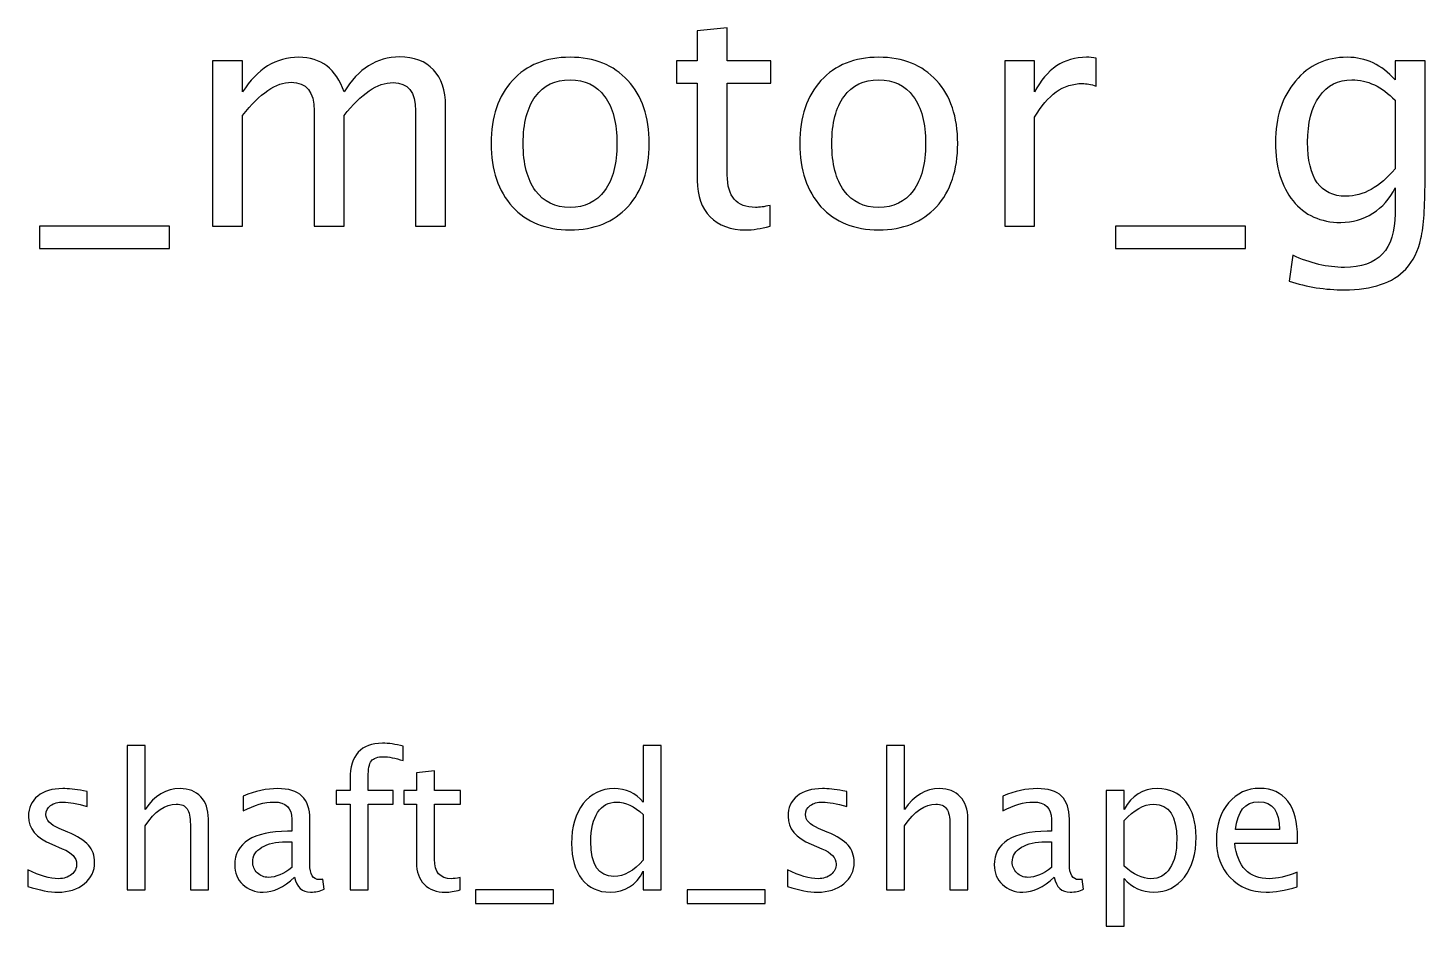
# Model space of a CAD drawing. Header units: centimetres. Extents: x -27.7 to 27.6, y -20.2 to 43.3.
# Drawn here: x 7.35 to 16.81, y 36.93 to 43.01 of the extents above; entities that cross this region are included whole.
import ezdxf

# ---------------------------------------------------------------- set-up
doc = ezdxf.new("R2010")
doc.units = ezdxf.units.CM
doc.header["$MEASUREMENT"] = 0
doc.layers.add('Layer 1', color=7, linetype='Continuous')

msp = doc.modelspace()

# ---------------------------------------------------------------- linework, layer by layer
at = {"layer": 'Layer 1'}
for points, knots in [([(12.37515, 41.67079), (12.31236, 41.65351), (12.25768, 41.64504), (12.21146, 41.64504), (12.21146, 41.64504), (12.10775, 41.64504), (12.02696, 41.67467), (11.9691, 41.73394), (11.9691, 41.73394), (11.91089, 41.79321), (11.88197, 41.8754), (11.88197, 41.98088), (11.88197, 41.98088), (11.88197, 41.98088), (11.88197, 42.63987), (11.88197, 42.63987), (11.88197, 42.63987), (11.88197, 42.63987), (11.74156, 42.63987), (11.74156, 42.63987), (11.74156, 42.63987), (11.74156, 42.63987), (11.74156, 42.79228), (11.74156, 42.79228), (11.74156, 42.79228), (11.74156, 42.79228), (11.88197, 42.79228), (11.88197, 42.79228), (11.88197, 42.79228), (11.88197, 42.79228), (11.88197, 42.99512), (11.88197, 42.99512), (11.88197, 42.99512), (11.88197, 42.99512), (12.08517, 43.01453), (12.08517, 43.01453), (12.08517, 43.01453), (12.08517, 43.01453), (12.08517, 42.79228), (12.08517, 42.79228), (12.08517, 42.79228), (12.08517, 42.79228), (12.37938, 42.79228), (12.37938, 42.79228), (12.37938, 42.79228), (12.37938, 42.79228), (12.37938, 42.63987), (12.37938, 42.63987), (12.37938, 42.63987), (12.37938, 42.63987), (12.08517, 42.63987), (12.08517, 42.63987), (12.08517, 42.63987), (12.08517, 42.63987), (12.08517, 42.01757), (12.08517, 42.01757), (12.08517, 42.01757), (12.08517, 41.87082), (12.14902, 41.79744), (12.27637, 41.79744), (12.27637, 41.79744), (12.30354, 41.79744), (12.33635, 41.80203), (12.37515, 41.81085), (12.37515, 41.81085), (12.37515, 41.81085), (12.37515, 41.67079), (12.37515, 41.67079)], [0, 0, 0, 0, 0.0555556, 0.0555556, 0.0555556, 0.0555556, 0.1111111, 0.1111111, 0.1111111, 0.1111111, 0.1666667, 0.1666667, 0.1666667, 0.1666667, 0.2222222, 0.2222222, 0.2222222, 0.2222222, 0.2777778, 0.2777778, 0.2777778, 0.2777778, 0.3333333, 0.3333333, 0.3333333, 0.3333333, 0.3888889, 0.3888889, 0.3888889, 0.3888889, 0.4444444, 0.4444444, 0.4444444, 0.4444444, 0.5, 0.5, 0.5, 0.5, 0.5555556, 0.5555556, 0.5555556, 0.5555556, 0.6111111, 0.6111111, 0.6111111, 0.6111111, 0.6666667, 0.6666667, 0.6666667, 0.6666667, 0.7222222, 0.7222222, 0.7222222, 0.7222222, 0.7777778, 0.7777778, 0.7777778, 0.7777778, 0.8333333, 0.8333333, 0.8333333, 0.8333333, 0.8888889, 0.8888889, 0.8888889, 0.8888889, 1, 1, 1, 1]), ([(8.5969, 41.67044), (8.5969, 41.67044), (8.5969, 42.79228), (8.5969, 42.79228), (8.5969, 42.79228), (8.5969, 42.79228), (8.8001, 42.79228), (8.8001, 42.79228), (8.8001, 42.79228), (8.8001, 42.79228), (8.8001, 42.58026), (8.8001, 42.58026), (8.8001, 42.58026), (8.89923, 42.73724), (9.02623, 42.81556), (9.18181, 42.81556), (9.18181, 42.81556), (9.33174, 42.81556), (9.43369, 42.73724), (9.48802, 42.58026), (9.48802, 42.58026), (9.58433, 42.73865), (9.70992, 42.81768), (9.86408, 42.81768), (9.86408, 42.81768), (9.96251, 42.81768), (10.03906, 42.78875), (10.09374, 42.73054), (10.09374, 42.73054), (10.14842, 42.67233), (10.17594, 42.59084), (10.17594, 42.48606), (10.17594, 42.48606), (10.17594, 42.48606), (10.17594, 41.67044), (10.17594, 41.67044), (10.17594, 41.67044), (10.17594, 41.67044), (9.97274, 41.67044), (9.97274, 41.67044), (9.97274, 41.67044), (9.97274, 41.67044), (9.97274, 42.45255), (9.97274, 42.45255), (9.97274, 42.45255), (9.97274, 42.58026), (9.92194, 42.64411), (9.82034, 42.64411), (9.82034, 42.64411), (9.71485, 42.64411), (9.60408, 42.56967), (9.48802, 42.42045), (9.48802, 42.42045), (9.48802, 42.42045), (9.48802, 41.67044), (9.48802, 41.67044), (9.48802, 41.67044), (9.48802, 41.67044), (9.28482, 41.67044), (9.28482, 41.67044), (9.28482, 41.67044), (9.28482, 41.67044), (9.28482, 42.45326), (9.28482, 42.45326), (9.28482, 42.45326), (9.28482, 42.58202), (9.23331, 42.64622), (9.12995, 42.64622), (9.12995, 42.64622), (9.02729, 42.64622), (8.91722, 42.57144), (8.8001, 42.42151), (8.8001, 42.42151), (8.8001, 42.42151), (8.8001, 41.67044), (8.8001, 41.67044), (8.8001, 41.67044), (8.8001, 41.67044), (8.5969, 41.67044), (8.5969, 41.67044)], [0, 0, 0, 0, 0.047619, 0.047619, 0.047619, 0.047619, 0.0952381, 0.0952381, 0.0952381, 0.0952381, 0.1428571, 0.1428571, 0.1428571, 0.1428571, 0.1904762, 0.1904762, 0.1904762, 0.1904762, 0.2380952, 0.2380952, 0.2380952, 0.2380952, 0.2857143, 0.2857143, 0.2857143, 0.2857143, 0.3333333, 0.3333333, 0.3333333, 0.3333333, 0.3809524, 0.3809524, 0.3809524, 0.3809524, 0.4285714, 0.4285714, 0.4285714, 0.4285714, 0.4761905, 0.4761905, 0.4761905, 0.4761905, 0.5238095, 0.5238095, 0.5238095, 0.5238095, 0.5714286, 0.5714286, 0.5714286, 0.5714286, 0.6190476, 0.6190476, 0.6190476, 0.6190476, 0.6666667, 0.6666667, 0.6666667, 0.6666667, 0.7142857, 0.7142857, 0.7142857, 0.7142857, 0.7619048, 0.7619048, 0.7619048, 0.7619048, 0.8095238, 0.8095238, 0.8095238, 0.8095238, 0.8571429, 0.8571429, 0.8571429, 0.8571429, 0.9047619, 0.9047619, 0.9047619, 0.9047619, 1, 1, 1, 1]), ([(11.01978, 41.64504), (10.85503, 41.64504), (10.7245, 41.6976), (10.62855, 41.80273), (10.62855, 41.80273), (10.53224, 41.90786), (10.48426, 42.05074), (10.48426, 42.231), (10.48426, 42.231), (10.48426, 42.41092), (10.53224, 42.55344), (10.62855, 42.65822), (10.62855, 42.65822), (10.7245, 42.76299), (10.85503, 42.81556), (11.01978, 42.81556), (11.01978, 42.81556), (11.18453, 42.81556), (11.31505, 42.76299), (11.41101, 42.65822), (11.41101, 42.65822), (11.50732, 42.55344), (11.5553, 42.41092), (11.5553, 42.231), (11.5553, 42.231), (11.5553, 42.05074), (11.50732, 41.90786), (11.41101, 41.80273), (11.41101, 41.80273), (11.31505, 41.6976), (11.18453, 41.64504), (11.01978, 41.64504)], [0, 0, 0, 0, 0.1111111, 0.1111111, 0.1111111, 0.1111111, 0.2222222, 0.2222222, 0.2222222, 0.2222222, 0.3333333, 0.3333333, 0.3333333, 0.3333333, 0.4444444, 0.4444444, 0.4444444, 0.4444444, 0.5555556, 0.5555556, 0.5555556, 0.5555556, 0.6666667, 0.6666667, 0.6666667, 0.6666667, 0.7777778, 0.7777778, 0.7777778, 0.7777778, 1, 1, 1, 1]), ([(13.11175, 41.64504), (12.947, 41.64504), (12.81647, 41.6976), (12.72052, 41.80273), (12.72052, 41.80273), (12.62421, 41.90786), (12.57623, 42.05074), (12.57623, 42.231), (12.57623, 42.231), (12.57623, 42.41092), (12.62421, 42.55344), (12.72052, 42.65822), (12.72052, 42.65822), (12.81647, 42.76299), (12.947, 42.81556), (13.11175, 42.81556), (13.11175, 42.81556), (13.2765, 42.81556), (13.40702, 42.76299), (13.50298, 42.65822), (13.50298, 42.65822), (13.59929, 42.55344), (13.64727, 42.41092), (13.64727, 42.231), (13.64727, 42.231), (13.64727, 42.05074), (13.59929, 41.90786), (13.50298, 41.80273), (13.50298, 41.80273), (13.40702, 41.6976), (13.2765, 41.64504), (13.11175, 41.64504)], [0, 0, 0, 0, 0.1111111, 0.1111111, 0.1111111, 0.1111111, 0.2222222, 0.2222222, 0.2222222, 0.2222222, 0.3333333, 0.3333333, 0.3333333, 0.3333333, 0.4444444, 0.4444444, 0.4444444, 0.4444444, 0.5555556, 0.5555556, 0.5555556, 0.5555556, 0.6666667, 0.6666667, 0.6666667, 0.6666667, 0.7777778, 0.7777778, 0.7777778, 0.7777778, 1, 1, 1, 1]), ([(13.96547, 41.67044), (13.96547, 41.67044), (13.96547, 42.79228), (13.96547, 42.79228), (13.96547, 42.79228), (13.96547, 42.79228), (14.16867, 42.79228), (14.16867, 42.79228), (14.16867, 42.79228), (14.16867, 42.79228), (14.16867, 42.58026), (14.16867, 42.58026), (14.16867, 42.58026), (14.24946, 42.73724), (14.36658, 42.81556), (14.52039, 42.81556), (14.52039, 42.81556), (14.5412, 42.81556), (14.56308, 42.81379), (14.58565, 42.81027), (14.58565, 42.81027), (14.58565, 42.81027), (14.58565, 42.62012), (14.58565, 42.62012), (14.58565, 42.62012), (14.55038, 42.63176), (14.51933, 42.63776), (14.49252, 42.63776), (14.49252, 42.63776), (14.3634, 42.63776), (14.25545, 42.56156), (14.16867, 42.40881), (14.16867, 42.40881), (14.16867, 42.40881), (14.16867, 41.67044), (14.16867, 41.67044), (14.16867, 41.67044), (14.16867, 41.67044), (13.96547, 41.67044), (13.96547, 41.67044)], [0, 0, 0, 0, 0.0909091, 0.0909091, 0.0909091, 0.0909091, 0.1818182, 0.1818182, 0.1818182, 0.1818182, 0.2727273, 0.2727273, 0.2727273, 0.2727273, 0.3636364, 0.3636364, 0.3636364, 0.3636364, 0.4545455, 0.4545455, 0.4545455, 0.4545455, 0.5454545, 0.5454545, 0.5454545, 0.5454545, 0.6363636, 0.6363636, 0.6363636, 0.6363636, 0.7272727, 0.7272727, 0.7272727, 0.7272727, 0.8181818, 0.8181818, 0.8181818, 0.8181818, 1, 1, 1, 1]), ([(15.89411, 41.29791), (15.89411, 41.29791), (15.9181, 41.47359), (15.9181, 41.47359), (15.9181, 41.47359), (16.03593, 41.41856), (16.1527, 41.39104), (16.26806, 41.39104), (16.26806, 41.39104), (16.49701, 41.39104), (16.61166, 41.5124), (16.61166, 41.75475), (16.61166, 41.75475), (16.61166, 41.75475), (16.61166, 41.93114), (16.61166, 41.93114), (16.61166, 41.93114), (16.57639, 41.85671), (16.52629, 41.7992), (16.46103, 41.75793), (16.46103, 41.75793), (16.39576, 41.71665), (16.32309, 41.69584), (16.24301, 41.69584), (16.24301, 41.69584), (16.10719, 41.69584), (15.99959, 41.74452), (15.92022, 41.84189), (15.92022, 41.84189), (15.84084, 41.93926), (15.80098, 42.0712), (15.80098, 42.23771), (15.80098, 42.23771), (15.80098, 42.4081), (15.84614, 42.54709), (15.93645, 42.65469), (15.93645, 42.65469), (16.02711, 42.76194), (16.14388, 42.81556), (16.28746, 42.81556), (16.28746, 42.81556), (16.41305, 42.81556), (16.52135, 42.76476), (16.61166, 42.66281), (16.61166, 42.66281), (16.61166, 42.66281), (16.61166, 42.79228), (16.61166, 42.79228), (16.61166, 42.79228), (16.61166, 42.79228), (16.81487, 42.79228), (16.81487, 42.79228), (16.81487, 42.79228), (16.81487, 42.79228), (16.81487, 41.97665), (16.81487, 41.97665), (16.81487, 41.97665), (16.81487, 41.80132), (16.80569, 41.6715), (16.78735, 41.58718), (16.78735, 41.58718), (16.76936, 41.50287), (16.73478, 41.43373), (16.68469, 41.3801), (16.68469, 41.3801), (16.59579, 41.28591), (16.4568, 41.23864), (16.26806, 41.23864), (16.26806, 41.23864), (16.13859, 41.23864), (16.01406, 41.25839), (15.89411, 41.29791)], [0, 0, 0, 0, 0.0526316, 0.0526316, 0.0526316, 0.0526316, 0.1052632, 0.1052632, 0.1052632, 0.1052632, 0.1578947, 0.1578947, 0.1578947, 0.1578947, 0.2105263, 0.2105263, 0.2105263, 0.2105263, 0.2631579, 0.2631579, 0.2631579, 0.2631579, 0.3157895, 0.3157895, 0.3157895, 0.3157895, 0.3684211, 0.3684211, 0.3684211, 0.3684211, 0.4210526, 0.4210526, 0.4210526, 0.4210526, 0.4736842, 0.4736842, 0.4736842, 0.4736842, 0.5263158, 0.5263158, 0.5263158, 0.5263158, 0.5789474, 0.5789474, 0.5789474, 0.5789474, 0.6315789, 0.6315789, 0.6315789, 0.6315789, 0.6842105, 0.6842105, 0.6842105, 0.6842105, 0.7368421, 0.7368421, 0.7368421, 0.7368421, 0.7894737, 0.7894737, 0.7894737, 0.7894737, 0.8421053, 0.8421053, 0.8421053, 0.8421053, 0.8947368, 0.8947368, 0.8947368, 0.8947368, 1, 1, 1, 1]), ([(11.01942, 41.79744), (11.11997, 41.79744), (11.19828, 41.83519), (11.25402, 41.91103), (11.25402, 41.91103), (11.30941, 41.98653), (11.33728, 42.09342), (11.33728, 42.231), (11.33728, 42.231), (11.33728, 42.36824), (11.30941, 42.47477), (11.25402, 42.55027), (11.25402, 42.55027), (11.19828, 42.62541), (11.11997, 42.66316), (11.01942, 42.66316), (11.01942, 42.66316), (10.91853, 42.66316), (10.84021, 42.62541), (10.78518, 42.55027), (10.78518, 42.55027), (10.72979, 42.47477), (10.70228, 42.36824), (10.70228, 42.231), (10.70228, 42.231), (10.70228, 42.09342), (10.72979, 41.98653), (10.78518, 41.91103), (10.78518, 41.91103), (10.84021, 41.83519), (10.91853, 41.79744), (11.01942, 41.79744)], [0, 0, 0, 0, 0.1111111, 0.1111111, 0.1111111, 0.1111111, 0.2222222, 0.2222222, 0.2222222, 0.2222222, 0.3333333, 0.3333333, 0.3333333, 0.3333333, 0.4444444, 0.4444444, 0.4444444, 0.4444444, 0.5555556, 0.5555556, 0.5555556, 0.5555556, 0.6666667, 0.6666667, 0.6666667, 0.6666667, 0.7777778, 0.7777778, 0.7777778, 0.7777778, 1, 1, 1, 1]), ([(13.11139, 41.79744), (13.21194, 41.79744), (13.29025, 41.83519), (13.34599, 41.91103), (13.34599, 41.91103), (13.40138, 41.98653), (13.42925, 42.09342), (13.42925, 42.231), (13.42925, 42.231), (13.42925, 42.36824), (13.40138, 42.47477), (13.34599, 42.55027), (13.34599, 42.55027), (13.29025, 42.62541), (13.21194, 42.66316), (13.11139, 42.66316), (13.11139, 42.66316), (13.0105, 42.66316), (12.93218, 42.62541), (12.87715, 42.55027), (12.87715, 42.55027), (12.82176, 42.47477), (12.79425, 42.36824), (12.79425, 42.231), (12.79425, 42.231), (12.79425, 42.09342), (12.82176, 41.98653), (12.87715, 41.91103), (12.87715, 41.91103), (12.93218, 41.83519), (13.0105, 41.79744), (13.11139, 41.79744)], [0, 0, 0, 0, 0.1111111, 0.1111111, 0.1111111, 0.1111111, 0.2222222, 0.2222222, 0.2222222, 0.2222222, 0.3333333, 0.3333333, 0.3333333, 0.3333333, 0.4444444, 0.4444444, 0.4444444, 0.4444444, 0.5555556, 0.5555556, 0.5555556, 0.5555556, 0.6666667, 0.6666667, 0.6666667, 0.6666667, 0.7777778, 0.7777778, 0.7777778, 0.7777778, 1, 1, 1, 1]), ([(16.61166, 42.0585), (16.61166, 42.0585), (16.61166, 42.52381), (16.61166, 42.52381), (16.61166, 42.52381), (16.52206, 42.61659), (16.42434, 42.66316), (16.31886, 42.66316), (16.31886, 42.66316), (16.22502, 42.66316), (16.15164, 42.62576), (16.09873, 42.55062), (16.09873, 42.55062), (16.04546, 42.47583), (16.019, 42.37176), (16.019, 42.23912), (16.019, 42.23912), (16.019, 41.99535), (16.10543, 41.87364), (16.27864, 41.87364), (16.27864, 41.87364), (16.39647, 41.87364), (16.5076, 41.93538), (16.61166, 42.0585)], [0, 0, 0, 0, 0.1428571, 0.1428571, 0.1428571, 0.1428571, 0.2857143, 0.2857143, 0.2857143, 0.2857143, 0.4285714, 0.4285714, 0.4285714, 0.4285714, 0.5714286, 0.5714286, 0.5714286, 0.5714286, 0.7142857, 0.7142857, 0.7142857, 0.7142857, 1, 1, 1, 1]), ([(7.42426, 41.51804), (7.42426, 41.51804), (7.42426, 41.67044), (7.42426, 41.67044), (7.42426, 41.67044), (7.42426, 41.67044), (8.30479, 41.67044), (8.30479, 41.67044), (8.30479, 41.67044), (8.30479, 41.67044), (8.30479, 41.51804), (8.30479, 41.51804), (8.30479, 41.51804), (8.30479, 41.51804), (7.42426, 41.51804), (7.42426, 41.51804)], [0, 0, 0, 0, 0.2, 0.2, 0.2, 0.2, 0.4, 0.4, 0.4, 0.4, 0.6, 0.6, 0.6, 0.6, 1, 1, 1, 1]), ([(14.71724, 41.51804), (14.71724, 41.51804), (14.71724, 41.67044), (14.71724, 41.67044), (14.71724, 41.67044), (14.71724, 41.67044), (15.59777, 41.67044), (15.59777, 41.67044), (15.59777, 41.67044), (15.59777, 41.67044), (15.59777, 41.51804), (15.59777, 41.51804), (15.59777, 41.51804), (15.59777, 41.51804), (14.71724, 41.51804), (14.71724, 41.51804)], [0, 0, 0, 0, 0.2, 0.2, 0.2, 0.2, 0.4, 0.4, 0.4, 0.4, 0.6, 0.6, 0.6, 0.6, 1, 1, 1, 1]), ([(9.52912, 37.17044), (9.52912, 37.17044), (9.52912, 37.7521), (9.52912, 37.7521), (9.52912, 37.7521), (9.52912, 37.7521), (9.43366, 37.7521), (9.43366, 37.7521), (9.43366, 37.7521), (9.43366, 37.7521), (9.43366, 37.84354), (9.43366, 37.84354), (9.43366, 37.84354), (9.43366, 37.84354), (9.52912, 37.84354), (9.52912, 37.84354), (9.52912, 37.84354), (9.52912, 37.84354), (9.52912, 37.92419), (9.52912, 37.92419), (9.52912, 37.92419), (9.52912, 38.08463), (9.60236, 38.16485), (9.74883, 38.16485), (9.74883, 38.16485), (9.78989, 38.16485), (9.83646, 38.15808), (9.88853, 38.14453), (9.88853, 38.14453), (9.88853, 38.14453), (9.88853, 38.04674), (9.88853, 38.04674), (9.88853, 38.04674), (9.83329, 38.06452), (9.78905, 38.07341), (9.75582, 38.07341), (9.75582, 38.07341), (9.71539, 38.07341), (9.68787, 38.06389), (9.67327, 38.04462), (9.67327, 38.04462), (9.65845, 38.02536), (9.65104, 37.98959), (9.65104, 37.93731), (9.65104, 37.93731), (9.65104, 37.93731), (9.65104, 37.84354), (9.65104, 37.84354), (9.65104, 37.84354), (9.65104, 37.84354), (9.82016, 37.84354), (9.82016, 37.84354), (9.82016, 37.84354), (9.82016, 37.84354), (9.82016, 37.7521), (9.82016, 37.7521), (9.82016, 37.7521), (9.82016, 37.7521), (9.65104, 37.7521), (9.65104, 37.7521), (9.65104, 37.7521), (9.65104, 37.7521), (9.65104, 37.17044), (9.65104, 37.17044), (9.65104, 37.17044), (9.65104, 37.17044), (9.52912, 37.17044), (9.52912, 37.17044)], [0, 0, 0, 0, 0.0555556, 0.0555556, 0.0555556, 0.0555556, 0.1111111, 0.1111111, 0.1111111, 0.1111111, 0.1666667, 0.1666667, 0.1666667, 0.1666667, 0.2222222, 0.2222222, 0.2222222, 0.2222222, 0.2777778, 0.2777778, 0.2777778, 0.2777778, 0.3333333, 0.3333333, 0.3333333, 0.3333333, 0.3888889, 0.3888889, 0.3888889, 0.3888889, 0.4444444, 0.4444444, 0.4444444, 0.4444444, 0.5, 0.5, 0.5, 0.5, 0.5555556, 0.5555556, 0.5555556, 0.5555556, 0.6111111, 0.6111111, 0.6111111, 0.6111111, 0.6666667, 0.6666667, 0.6666667, 0.6666667, 0.7222222, 0.7222222, 0.7222222, 0.7222222, 0.7777778, 0.7777778, 0.7777778, 0.7777778, 0.8333333, 0.8333333, 0.8333333, 0.8333333, 0.8888889, 0.8888889, 0.8888889, 0.8888889, 1, 1, 1, 1]), ([(8.01676, 37.17044), (8.01676, 37.17044), (8.01676, 38.14961), (8.01676, 38.14961), (8.01676, 38.14961), (8.01676, 38.14961), (8.13868, 38.14961), (8.13868, 38.14961), (8.13868, 38.14961), (8.13868, 38.14961), (8.13868, 37.71633), (8.13868, 37.71633), (8.13868, 37.71633), (8.20324, 37.81052), (8.2824, 37.85751), (8.37596, 37.85751), (8.37596, 37.85751), (8.4348, 37.85751), (8.48158, 37.8391), (8.51608, 37.80205), (8.51608, 37.80205), (8.55058, 37.76522), (8.56794, 37.71548), (8.56794, 37.65325), (8.56794, 37.65325), (8.56794, 37.65325), (8.56794, 37.17044), (8.56794, 37.17044), (8.56794, 37.17044), (8.56794, 37.17044), (8.44602, 37.17044), (8.44602, 37.17044), (8.44602, 37.17044), (8.44602, 37.17044), (8.44602, 37.61346), (8.44602, 37.61346), (8.44602, 37.61346), (8.44602, 37.66341), (8.43861, 37.69897), (8.42401, 37.72014), (8.42401, 37.72014), (8.40919, 37.74152), (8.38485, 37.7521), (8.35077, 37.7521), (8.35077, 37.7521), (8.27584, 37.7521), (8.20514, 37.70321), (8.13868, 37.60542), (8.13868, 37.60542), (8.13868, 37.60542), (8.13868, 37.17044), (8.13868, 37.17044), (8.13868, 37.17044), (8.13868, 37.17044), (8.01676, 37.17044), (8.01676, 37.17044)], [0, 0, 0, 0, 0.0666667, 0.0666667, 0.0666667, 0.0666667, 0.1333333, 0.1333333, 0.1333333, 0.1333333, 0.2, 0.2, 0.2, 0.2, 0.2666667, 0.2666667, 0.2666667, 0.2666667, 0.3333333, 0.3333333, 0.3333333, 0.3333333, 0.4, 0.4, 0.4, 0.4, 0.4666667, 0.4666667, 0.4666667, 0.4666667, 0.5333333, 0.5333333, 0.5333333, 0.5333333, 0.6, 0.6, 0.6, 0.6, 0.6666667, 0.6666667, 0.6666667, 0.6666667, 0.7333333, 0.7333333, 0.7333333, 0.7333333, 0.8, 0.8, 0.8, 0.8, 0.8666667, 0.8666667, 0.8666667, 0.8666667, 1, 1, 1, 1]), ([(11.51625, 37.17044), (11.51625, 37.17044), (11.51625, 37.29681), (11.51625, 37.29681), (11.51625, 37.29681), (11.46651, 37.2024), (11.39158, 37.1552), (11.29146, 37.1552), (11.29146, 37.1552), (11.21018, 37.1552), (11.14626, 37.18462), (11.09969, 37.24368), (11.09969, 37.24368), (11.05312, 37.30273), (11.02984, 37.38338), (11.02984, 37.48561), (11.02984, 37.48561), (11.02984, 37.59737), (11.0563, 37.68733), (11.109, 37.75549), (11.109, 37.75549), (11.16192, 37.82343), (11.23135, 37.85751), (11.3175, 37.85751), (11.3175, 37.85751), (11.39729, 37.85751), (11.46376, 37.82703), (11.51625, 37.76586), (11.51625, 37.76586), (11.51625, 37.76586), (11.51625, 38.14961), (11.51625, 38.14961), (11.51625, 38.14961), (11.51625, 38.14961), (11.63817, 38.14961), (11.63817, 38.14961), (11.63817, 38.14961), (11.63817, 38.14961), (11.63817, 37.17044), (11.63817, 37.17044), (11.63817, 37.17044), (11.63817, 37.17044), (11.51625, 37.17044), (11.51625, 37.17044)], [0, 0, 0, 0, 0.0833333, 0.0833333, 0.0833333, 0.0833333, 0.1666667, 0.1666667, 0.1666667, 0.1666667, 0.25, 0.25, 0.25, 0.25, 0.3333333, 0.3333333, 0.3333333, 0.3333333, 0.4166667, 0.4166667, 0.4166667, 0.4166667, 0.5, 0.5, 0.5, 0.5, 0.5833333, 0.5833333, 0.5833333, 0.5833333, 0.6666667, 0.6666667, 0.6666667, 0.6666667, 0.75, 0.75, 0.75, 0.75, 0.8333333, 0.8333333, 0.8333333, 0.8333333, 1, 1, 1, 1]), ([(13.16492, 37.17044), (13.16492, 37.17044), (13.16492, 38.14961), (13.16492, 38.14961), (13.16492, 38.14961), (13.16492, 38.14961), (13.28684, 38.14961), (13.28684, 38.14961), (13.28684, 38.14961), (13.28684, 38.14961), (13.28684, 37.71633), (13.28684, 37.71633), (13.28684, 37.71633), (13.3514, 37.81052), (13.43056, 37.85751), (13.52412, 37.85751), (13.52412, 37.85751), (13.58296, 37.85751), (13.62974, 37.8391), (13.66424, 37.80205), (13.66424, 37.80205), (13.69874, 37.76522), (13.7161, 37.71548), (13.7161, 37.65325), (13.7161, 37.65325), (13.7161, 37.65325), (13.7161, 37.17044), (13.7161, 37.17044), (13.7161, 37.17044), (13.7161, 37.17044), (13.59418, 37.17044), (13.59418, 37.17044), (13.59418, 37.17044), (13.59418, 37.17044), (13.59418, 37.61346), (13.59418, 37.61346), (13.59418, 37.61346), (13.59418, 37.66341), (13.58677, 37.69897), (13.57217, 37.72014), (13.57217, 37.72014), (13.55735, 37.74152), (13.53301, 37.7521), (13.49893, 37.7521), (13.49893, 37.7521), (13.424, 37.7521), (13.3533, 37.70321), (13.28684, 37.60542), (13.28684, 37.60542), (13.28684, 37.60542), (13.28684, 37.17044), (13.28684, 37.17044), (13.28684, 37.17044), (13.28684, 37.17044), (13.16492, 37.17044), (13.16492, 37.17044)], [0, 0, 0, 0, 0.0666667, 0.0666667, 0.0666667, 0.0666667, 0.1333333, 0.1333333, 0.1333333, 0.1333333, 0.2, 0.2, 0.2, 0.2, 0.2666667, 0.2666667, 0.2666667, 0.2666667, 0.3333333, 0.3333333, 0.3333333, 0.3333333, 0.4, 0.4, 0.4, 0.4, 0.4666667, 0.4666667, 0.4666667, 0.4666667, 0.5333333, 0.5333333, 0.5333333, 0.5333333, 0.6, 0.6, 0.6, 0.6, 0.6666667, 0.6666667, 0.6666667, 0.6666667, 0.7333333, 0.7333333, 0.7333333, 0.7333333, 0.8, 0.8, 0.8, 0.8, 0.8666667, 0.8666667, 0.8666667, 0.8666667, 1, 1, 1, 1]), ([(10.27419, 37.17065), (10.23651, 37.16028), (10.20371, 37.1552), (10.17598, 37.1552), (10.17598, 37.1552), (10.11375, 37.1552), (10.06528, 37.17298), (10.03056, 37.20854), (10.03056, 37.20854), (9.99564, 37.2441), (9.97828, 37.29342), (9.97828, 37.35671), (9.97828, 37.35671), (9.97828, 37.35671), (9.97828, 37.7521), (9.97828, 37.7521), (9.97828, 37.7521), (9.97828, 37.7521), (9.89404, 37.7521), (9.89404, 37.7521), (9.89404, 37.7521), (9.89404, 37.7521), (9.89404, 37.84354), (9.89404, 37.84354), (9.89404, 37.84354), (9.89404, 37.84354), (9.97828, 37.84354), (9.97828, 37.84354), (9.97828, 37.84354), (9.97828, 37.84354), (9.97828, 37.96525), (9.97828, 37.96525), (9.97828, 37.96525), (9.97828, 37.96525), (10.1002, 37.97689), (10.1002, 37.97689), (10.1002, 37.97689), (10.1002, 37.97689), (10.1002, 37.84354), (10.1002, 37.84354), (10.1002, 37.84354), (10.1002, 37.84354), (10.27673, 37.84354), (10.27673, 37.84354), (10.27673, 37.84354), (10.27673, 37.84354), (10.27673, 37.7521), (10.27673, 37.7521), (10.27673, 37.7521), (10.27673, 37.7521), (10.1002, 37.7521), (10.1002, 37.7521), (10.1002, 37.7521), (10.1002, 37.7521), (10.1002, 37.37872), (10.1002, 37.37872), (10.1002, 37.37872), (10.1002, 37.29067), (10.13851, 37.24664), (10.21492, 37.24664), (10.21492, 37.24664), (10.23122, 37.24664), (10.25091, 37.24939), (10.27419, 37.25468), (10.27419, 37.25468), (10.27419, 37.25468), (10.27419, 37.17065), (10.27419, 37.17065)], [0, 0, 0, 0, 0.0555556, 0.0555556, 0.0555556, 0.0555556, 0.1111111, 0.1111111, 0.1111111, 0.1111111, 0.1666667, 0.1666667, 0.1666667, 0.1666667, 0.2222222, 0.2222222, 0.2222222, 0.2222222, 0.2777778, 0.2777778, 0.2777778, 0.2777778, 0.3333333, 0.3333333, 0.3333333, 0.3333333, 0.3888889, 0.3888889, 0.3888889, 0.3888889, 0.4444444, 0.4444444, 0.4444444, 0.4444444, 0.5, 0.5, 0.5, 0.5, 0.5555556, 0.5555556, 0.5555556, 0.5555556, 0.6111111, 0.6111111, 0.6111111, 0.6111111, 0.6666667, 0.6666667, 0.6666667, 0.6666667, 0.7222222, 0.7222222, 0.7222222, 0.7222222, 0.7777778, 0.7777778, 0.7777778, 0.7777778, 0.8333333, 0.8333333, 0.8333333, 0.8333333, 0.8888889, 0.8888889, 0.8888889, 0.8888889, 1, 1, 1, 1]), ([(7.34514, 37.19457), (7.34514, 37.19457), (7.34514, 37.30633), (7.34514, 37.30633), (7.34514, 37.30633), (7.42494, 37.26654), (7.49415, 37.24664), (7.55321, 37.24664), (7.55321, 37.24664), (7.58835, 37.24664), (7.61756, 37.25617), (7.64063, 37.27522), (7.64063, 37.27522), (7.6637, 37.29405), (7.67534, 37.31776), (7.67534, 37.34634), (7.67534, 37.34634), (7.67534, 37.38803), (7.64296, 37.42254), (7.57819, 37.44984), (7.57819, 37.44984), (7.57819, 37.44984), (7.50685, 37.48011), (7.50685, 37.48011), (7.50685, 37.48011), (7.40166, 37.52371), (7.34895, 37.58679), (7.34895, 37.6687), (7.34895, 37.6687), (7.34895, 37.72734), (7.36969, 37.77348), (7.41118, 37.80713), (7.41118, 37.80713), (7.45267, 37.84079), (7.50961, 37.85751), (7.58178, 37.85751), (7.58178, 37.85751), (7.61925, 37.85751), (7.66582, 37.85243), (7.72106, 37.84206), (7.72106, 37.84206), (7.72106, 37.84206), (7.74646, 37.83719), (7.74646, 37.83719), (7.74646, 37.83719), (7.74646, 37.83719), (7.74646, 37.73559), (7.74646, 37.73559), (7.74646, 37.73559), (7.67852, 37.75591), (7.62433, 37.76607), (7.5839, 37.76607), (7.5839, 37.76607), (7.54834, 37.76607), (7.52019, 37.75824), (7.49881, 37.74279), (7.49881, 37.74279), (7.47764, 37.72734), (7.46706, 37.70659), (7.46706, 37.68056), (7.46706, 37.68056), (7.46706, 37.64394), (7.49669, 37.61282), (7.55617, 37.58764), (7.55617, 37.58764), (7.55617, 37.58764), (7.6148, 37.56287), (7.6148, 37.56287), (7.6148, 37.56287), (7.68127, 37.53493), (7.72826, 37.5053), (7.75577, 37.47418), (7.75577, 37.47418), (7.7835, 37.44307), (7.79726, 37.40412), (7.79726, 37.35755), (7.79726, 37.35755), (7.79726, 37.2985), (7.77398, 37.25003), (7.7272, 37.21214), (7.7272, 37.21214), (7.68063, 37.17425), (7.62094, 37.1552), (7.54834, 37.1552), (7.54834, 37.1552), (7.49246, 37.1552), (7.42494, 37.16832), (7.34514, 37.19457)], [0, 0, 0, 0, 0.0434783, 0.0434783, 0.0434783, 0.0434783, 0.0869565, 0.0869565, 0.0869565, 0.0869565, 0.1304348, 0.1304348, 0.1304348, 0.1304348, 0.173913, 0.173913, 0.173913, 0.173913, 0.2173913, 0.2173913, 0.2173913, 0.2173913, 0.2608696, 0.2608696, 0.2608696, 0.2608696, 0.3043478, 0.3043478, 0.3043478, 0.3043478, 0.3478261, 0.3478261, 0.3478261, 0.3478261, 0.3913043, 0.3913043, 0.3913043, 0.3913043, 0.4347826, 0.4347826, 0.4347826, 0.4347826, 0.4782609, 0.4782609, 0.4782609, 0.4782609, 0.5217391, 0.5217391, 0.5217391, 0.5217391, 0.5652174, 0.5652174, 0.5652174, 0.5652174, 0.6086957, 0.6086957, 0.6086957, 0.6086957, 0.6521739, 0.6521739, 0.6521739, 0.6521739, 0.6956522, 0.6956522, 0.6956522, 0.6956522, 0.7391304, 0.7391304, 0.7391304, 0.7391304, 0.7826087, 0.7826087, 0.7826087, 0.7826087, 0.826087, 0.826087, 0.826087, 0.826087, 0.8695652, 0.8695652, 0.8695652, 0.8695652, 0.9130435, 0.9130435, 0.9130435, 0.9130435, 1, 1, 1, 1]), ([(9.15193, 37.25617), (9.0787, 37.18886), (9.00821, 37.1552), (8.94048, 37.1552), (8.94048, 37.1552), (8.88481, 37.1552), (8.83845, 37.17256), (8.80184, 37.20748), (8.80184, 37.20748), (8.76501, 37.24241), (8.74659, 37.28643), (8.74659, 37.33956), (8.74659, 37.33956), (8.74659, 37.41301), (8.77749, 37.46953), (8.8393, 37.5089), (8.8393, 37.5089), (8.90111, 37.54827), (8.9898, 37.56795), (9.10537, 37.56795), (9.10537, 37.56795), (9.10537, 37.56795), (9.13394, 37.56795), (9.13394, 37.56795), (9.13394, 37.56795), (9.13394, 37.56795), (9.13394, 37.64902), (9.13394, 37.64902), (9.13394, 37.64902), (9.13394, 37.72712), (9.0933, 37.76607), (9.01181, 37.76607), (9.01181, 37.76607), (8.94873, 37.76607), (8.87973, 37.74617), (8.80501, 37.70638), (8.80501, 37.70638), (8.80501, 37.70638), (8.80501, 37.80671), (8.80501, 37.80671), (8.80501, 37.80671), (8.88714, 37.84058), (8.96461, 37.85751), (9.03721, 37.85751), (9.03721, 37.85751), (9.11193, 37.85751), (9.16717, 37.84058), (9.20252, 37.8065), (9.20252, 37.8065), (9.23808, 37.77242), (9.25586, 37.71993), (9.25586, 37.64902), (9.25586, 37.64902), (9.25586, 37.64902), (9.25586, 37.34485), (9.25586, 37.34485), (9.25586, 37.34485), (9.25586, 37.27522), (9.27724, 37.24029), (9.32021, 37.24029), (9.32021, 37.24029), (9.3255, 37.24029), (9.33333, 37.24114), (9.3437, 37.24283), (9.3437, 37.24283), (9.3437, 37.24283), (9.35238, 37.1751), (9.35238, 37.1751), (9.35238, 37.1751), (9.32465, 37.16176), (9.29417, 37.1552), (9.26073, 37.1552), (9.26073, 37.1552), (9.20379, 37.1552), (9.1676, 37.18886), (9.15193, 37.25617)], [0, 0, 0, 0, 0.05, 0.05, 0.05, 0.05, 0.1, 0.1, 0.1, 0.1, 0.15, 0.15, 0.15, 0.15, 0.2, 0.2, 0.2, 0.2, 0.25, 0.25, 0.25, 0.25, 0.3, 0.3, 0.3, 0.3, 0.35, 0.35, 0.35, 0.35, 0.4, 0.4, 0.4, 0.4, 0.45, 0.45, 0.45, 0.45, 0.5, 0.5, 0.5, 0.5, 0.55, 0.55, 0.55, 0.55, 0.6, 0.6, 0.6, 0.6, 0.65, 0.65, 0.65, 0.65, 0.7, 0.7, 0.7, 0.7, 0.75, 0.75, 0.75, 0.75, 0.8, 0.8, 0.8, 0.8, 0.85, 0.85, 0.85, 0.85, 0.9, 0.9, 0.9, 0.9, 1, 1, 1, 1]), ([(12.4933, 37.19457), (12.4933, 37.19457), (12.4933, 37.30633), (12.4933, 37.30633), (12.4933, 37.30633), (12.5731, 37.26654), (12.64231, 37.24664), (12.70137, 37.24664), (12.70137, 37.24664), (12.73651, 37.24664), (12.76572, 37.25617), (12.78879, 37.27522), (12.78879, 37.27522), (12.81186, 37.29405), (12.8235, 37.31776), (12.8235, 37.34634), (12.8235, 37.34634), (12.8235, 37.38803), (12.79112, 37.42254), (12.72635, 37.44984), (12.72635, 37.44984), (12.72635, 37.44984), (12.65501, 37.48011), (12.65501, 37.48011), (12.65501, 37.48011), (12.54982, 37.52371), (12.49711, 37.58679), (12.49711, 37.6687), (12.49711, 37.6687), (12.49711, 37.72734), (12.51785, 37.77348), (12.55934, 37.80713), (12.55934, 37.80713), (12.60083, 37.84079), (12.65777, 37.85751), (12.72994, 37.85751), (12.72994, 37.85751), (12.76741, 37.85751), (12.81398, 37.85243), (12.86922, 37.84206), (12.86922, 37.84206), (12.86922, 37.84206), (12.89462, 37.83719), (12.89462, 37.83719), (12.89462, 37.83719), (12.89462, 37.83719), (12.89462, 37.73559), (12.89462, 37.73559), (12.89462, 37.73559), (12.82668, 37.75591), (12.77249, 37.76607), (12.73206, 37.76607), (12.73206, 37.76607), (12.6965, 37.76607), (12.66835, 37.75824), (12.64697, 37.74279), (12.64697, 37.74279), (12.6258, 37.72734), (12.61522, 37.70659), (12.61522, 37.68056), (12.61522, 37.68056), (12.61522, 37.64394), (12.64485, 37.61282), (12.70433, 37.58764), (12.70433, 37.58764), (12.70433, 37.58764), (12.76296, 37.56287), (12.76296, 37.56287), (12.76296, 37.56287), (12.82943, 37.53493), (12.87642, 37.5053), (12.90393, 37.47418), (12.90393, 37.47418), (12.93166, 37.44307), (12.94542, 37.40412), (12.94542, 37.35755), (12.94542, 37.35755), (12.94542, 37.2985), (12.92214, 37.25003), (12.87536, 37.21214), (12.87536, 37.21214), (12.82879, 37.17425), (12.7691, 37.1552), (12.6965, 37.1552), (12.6965, 37.1552), (12.64062, 37.1552), (12.5731, 37.16832), (12.4933, 37.19457)], [0, 0, 0, 0, 0.0434783, 0.0434783, 0.0434783, 0.0434783, 0.0869565, 0.0869565, 0.0869565, 0.0869565, 0.1304348, 0.1304348, 0.1304348, 0.1304348, 0.173913, 0.173913, 0.173913, 0.173913, 0.2173913, 0.2173913, 0.2173913, 0.2173913, 0.2608696, 0.2608696, 0.2608696, 0.2608696, 0.3043478, 0.3043478, 0.3043478, 0.3043478, 0.3478261, 0.3478261, 0.3478261, 0.3478261, 0.3913043, 0.3913043, 0.3913043, 0.3913043, 0.4347826, 0.4347826, 0.4347826, 0.4347826, 0.4782609, 0.4782609, 0.4782609, 0.4782609, 0.5217391, 0.5217391, 0.5217391, 0.5217391, 0.5652174, 0.5652174, 0.5652174, 0.5652174, 0.6086957, 0.6086957, 0.6086957, 0.6086957, 0.6521739, 0.6521739, 0.6521739, 0.6521739, 0.6956522, 0.6956522, 0.6956522, 0.6956522, 0.7391304, 0.7391304, 0.7391304, 0.7391304, 0.7826087, 0.7826087, 0.7826087, 0.7826087, 0.826087, 0.826087, 0.826087, 0.826087, 0.8695652, 0.8695652, 0.8695652, 0.8695652, 0.9130435, 0.9130435, 0.9130435, 0.9130435, 1, 1, 1, 1]), ([(14.30009, 37.25617), (14.22686, 37.18886), (14.15637, 37.1552), (14.08864, 37.1552), (14.08864, 37.1552), (14.03297, 37.1552), (13.98661, 37.17256), (13.95, 37.20748), (13.95, 37.20748), (13.91317, 37.24241), (13.89475, 37.28643), (13.89475, 37.33956), (13.89475, 37.33956), (13.89475, 37.41301), (13.92565, 37.46953), (13.98746, 37.5089), (13.98746, 37.5089), (14.04927, 37.54827), (14.13796, 37.56795), (14.25353, 37.56795), (14.25353, 37.56795), (14.25353, 37.56795), (14.2821, 37.56795), (14.2821, 37.56795), (14.2821, 37.56795), (14.2821, 37.56795), (14.2821, 37.64902), (14.2821, 37.64902), (14.2821, 37.64902), (14.2821, 37.72712), (14.24146, 37.76607), (14.15997, 37.76607), (14.15997, 37.76607), (14.09689, 37.76607), (14.02789, 37.74617), (13.95317, 37.70638), (13.95317, 37.70638), (13.95317, 37.70638), (13.95317, 37.80671), (13.95317, 37.80671), (13.95317, 37.80671), (14.0353, 37.84058), (14.11277, 37.85751), (14.18537, 37.85751), (14.18537, 37.85751), (14.26009, 37.85751), (14.31533, 37.84058), (14.35068, 37.8065), (14.35068, 37.8065), (14.38624, 37.77242), (14.40402, 37.71993), (14.40402, 37.64902), (14.40402, 37.64902), (14.40402, 37.64902), (14.40402, 37.34485), (14.40402, 37.34485), (14.40402, 37.34485), (14.40402, 37.27522), (14.4254, 37.24029), (14.46837, 37.24029), (14.46837, 37.24029), (14.47366, 37.24029), (14.48149, 37.24114), (14.49186, 37.24283), (14.49186, 37.24283), (14.49186, 37.24283), (14.50054, 37.1751), (14.50054, 37.1751), (14.50054, 37.1751), (14.47281, 37.16176), (14.44233, 37.1552), (14.40889, 37.1552), (14.40889, 37.1552), (14.35195, 37.1552), (14.31576, 37.18886), (14.30009, 37.25617)], [0, 0, 0, 0, 0.05, 0.05, 0.05, 0.05, 0.1, 0.1, 0.1, 0.1, 0.15, 0.15, 0.15, 0.15, 0.2, 0.2, 0.2, 0.2, 0.25, 0.25, 0.25, 0.25, 0.3, 0.3, 0.3, 0.3, 0.35, 0.35, 0.35, 0.35, 0.4, 0.4, 0.4, 0.4, 0.45, 0.45, 0.45, 0.45, 0.5, 0.5, 0.5, 0.5, 0.55, 0.55, 0.55, 0.55, 0.6, 0.6, 0.6, 0.6, 0.65, 0.65, 0.65, 0.65, 0.7, 0.7, 0.7, 0.7, 0.75, 0.75, 0.75, 0.75, 0.8, 0.8, 0.8, 0.8, 0.85, 0.85, 0.85, 0.85, 0.9, 0.9, 0.9, 0.9, 1, 1, 1, 1]), ([(14.65442, 36.92533), (14.65442, 36.92533), (14.65442, 37.84354), (14.65442, 37.84354), (14.65442, 37.84354), (14.65442, 37.84354), (14.77634, 37.84354), (14.77634, 37.84354), (14.77634, 37.84354), (14.77634, 37.84354), (14.77634, 37.71633), (14.77634, 37.71633), (14.77634, 37.71633), (14.82629, 37.81052), (14.90144, 37.85751), (15.00155, 37.85751), (15.00155, 37.85751), (15.08262, 37.85751), (15.14633, 37.82809), (15.1929, 37.76903), (15.1929, 37.76903), (15.23947, 37.70998), (15.26275, 37.62933), (15.26275, 37.5271), (15.26275, 37.5271), (15.26275, 37.41576), (15.23629, 37.3258), (15.18359, 37.25765), (15.18359, 37.25765), (15.13088, 37.18928), (15.06146, 37.1552), (14.97552, 37.1552), (14.97552, 37.1552), (14.89572, 37.1552), (14.82926, 37.18568), (14.77634, 37.24685), (14.77634, 37.24685), (14.77634, 37.24685), (14.77634, 36.92533), (14.77634, 36.92533), (14.77634, 36.92533), (14.77634, 36.92533), (14.65442, 36.92533), (14.65442, 36.92533)], [0, 0, 0, 0, 0.0833333, 0.0833333, 0.0833333, 0.0833333, 0.1666667, 0.1666667, 0.1666667, 0.1666667, 0.25, 0.25, 0.25, 0.25, 0.3333333, 0.3333333, 0.3333333, 0.3333333, 0.4166667, 0.4166667, 0.4166667, 0.4166667, 0.5, 0.5, 0.5, 0.5, 0.5833333, 0.5833333, 0.5833333, 0.5833333, 0.6666667, 0.6666667, 0.6666667, 0.6666667, 0.75, 0.75, 0.75, 0.75, 0.8333333, 0.8333333, 0.8333333, 0.8333333, 1, 1, 1, 1]), ([(15.9477, 37.19203), (15.86579, 37.16748), (15.79572, 37.1552), (15.7373, 37.1552), (15.7373, 37.1552), (15.63761, 37.1552), (15.55654, 37.18822), (15.4941, 37.25405), (15.4941, 37.25405), (15.43166, 37.31988), (15.40033, 37.40518), (15.40033, 37.51017), (15.40033, 37.51017), (15.40033, 37.61198), (15.42785, 37.69559), (15.48309, 37.76099), (15.48309, 37.76099), (15.53834, 37.82618), (15.60903, 37.85878), (15.69518, 37.85878), (15.69518, 37.85878), (15.77667, 37.85878), (15.83975, 37.82978), (15.8842, 37.77179), (15.8842, 37.77179), (15.92865, 37.71379), (15.95088, 37.63166), (15.95088, 37.52519), (15.95088, 37.52519), (15.95088, 37.52519), (15.95024, 37.48794), (15.95024, 37.48794), (15.95024, 37.48794), (15.95024, 37.48794), (15.52479, 37.48794), (15.52479, 37.48794), (15.52479, 37.48794), (15.54257, 37.32707), (15.6211, 37.24664), (15.76016, 37.24664), (15.76016, 37.24664), (15.81118, 37.24664), (15.87362, 37.26103), (15.9477, 37.28982), (15.9477, 37.28982), (15.9477, 37.28982), (15.9477, 37.19203), (15.9477, 37.19203)], [0, 0, 0, 0, 0.0769231, 0.0769231, 0.0769231, 0.0769231, 0.1538462, 0.1538462, 0.1538462, 0.1538462, 0.2307692, 0.2307692, 0.2307692, 0.2307692, 0.3076923, 0.3076923, 0.3076923, 0.3076923, 0.3846154, 0.3846154, 0.3846154, 0.3846154, 0.4615385, 0.4615385, 0.4615385, 0.4615385, 0.5384615, 0.5384615, 0.5384615, 0.5384615, 0.6153846, 0.6153846, 0.6153846, 0.6153846, 0.6923077, 0.6923077, 0.6923077, 0.6923077, 0.7692308, 0.7692308, 0.7692308, 0.7692308, 0.8461538, 0.8461538, 0.8461538, 0.8461538, 1, 1, 1, 1]), ([(11.51625, 37.68246), (11.45296, 37.73813), (11.39306, 37.76607), (11.33633, 37.76607), (11.33633, 37.76607), (11.28045, 37.76607), (11.23727, 37.74279), (11.20658, 37.69601), (11.20658, 37.69601), (11.17589, 37.64944), (11.16065, 37.5834), (11.16065, 37.49789), (11.16065, 37.49789), (11.16065, 37.34062), (11.21272, 37.26188), (11.31707, 37.26188), (11.31707, 37.26188), (11.38481, 37.26188), (11.45127, 37.29892), (11.51625, 37.37279), (11.51625, 37.37279), (11.51625, 37.37279), (11.51625, 37.68246), (11.51625, 37.68246)], [0, 0, 0, 0, 0.1428571, 0.1428571, 0.1428571, 0.1428571, 0.2857143, 0.2857143, 0.2857143, 0.2857143, 0.4285714, 0.4285714, 0.4285714, 0.4285714, 0.5714286, 0.5714286, 0.5714286, 0.5714286, 0.7142857, 0.7142857, 0.7142857, 0.7142857, 1, 1, 1, 1]), ([(14.77634, 37.33088), (14.83921, 37.27479), (14.89911, 37.24664), (14.95605, 37.24664), (14.95605, 37.24664), (15.01214, 37.24664), (15.05553, 37.27014), (15.08601, 37.31691), (15.08601, 37.31691), (15.1167, 37.36369), (15.13194, 37.42952), (15.13194, 37.51461), (15.13194, 37.51461), (15.13194, 37.67209), (15.07987, 37.75083), (14.97573, 37.75083), (14.97573, 37.75083), (14.90757, 37.75083), (14.84111, 37.714), (14.77634, 37.64013), (14.77634, 37.64013), (14.77634, 37.64013), (14.77634, 37.33088), (14.77634, 37.33088)], [0, 0, 0, 0, 0.1428571, 0.1428571, 0.1428571, 0.1428571, 0.2857143, 0.2857143, 0.2857143, 0.2857143, 0.4285714, 0.4285714, 0.4285714, 0.4285714, 0.5714286, 0.5714286, 0.5714286, 0.5714286, 0.7142857, 0.7142857, 0.7142857, 0.7142857, 1, 1, 1, 1]), ([(15.53114, 37.57938), (15.53114, 37.57938), (15.82832, 37.57938), (15.82832, 37.57938), (15.82832, 37.57938), (15.82832, 37.70469), (15.78154, 37.76734), (15.6882, 37.76734), (15.6882, 37.76734), (15.59422, 37.76734), (15.54194, 37.70469), (15.53114, 37.57938)], [0, 0, 0, 0, 0.25, 0.25, 0.25, 0.25, 0.5, 0.5, 0.5, 0.5, 1, 1, 1, 1]), ([(9.13394, 37.32263), (9.13394, 37.32263), (9.13394, 37.49556), (9.13394, 37.49556), (9.13394, 37.49556), (9.13394, 37.49556), (9.09478, 37.49683), (9.09478, 37.49683), (9.09478, 37.49683), (9.02705, 37.49683), (8.97244, 37.48434), (8.93074, 37.45937), (8.93074, 37.45937), (8.88925, 37.43418), (8.86851, 37.40095), (8.86851, 37.35946), (8.86851, 37.35946), (8.86851, 37.33046), (8.87888, 37.30591), (8.89941, 37.2858), (8.89941, 37.2858), (8.92016, 37.26569), (8.94535, 37.25553), (8.97519, 37.25553), (8.97519, 37.25553), (9.02599, 37.25553), (9.07891, 37.27797), (9.13394, 37.32263)], [0, 0, 0, 0, 0.125, 0.125, 0.125, 0.125, 0.25, 0.25, 0.25, 0.25, 0.375, 0.375, 0.375, 0.375, 0.5, 0.5, 0.5, 0.5, 0.625, 0.625, 0.625, 0.625, 0.75, 0.75, 0.75, 0.75, 1, 1, 1, 1]), ([(14.2821, 37.32263), (14.2821, 37.32263), (14.2821, 37.49556), (14.2821, 37.49556), (14.2821, 37.49556), (14.2821, 37.49556), (14.24294, 37.49683), (14.24294, 37.49683), (14.24294, 37.49683), (14.17521, 37.49683), (14.1206, 37.48434), (14.0789, 37.45937), (14.0789, 37.45937), (14.03741, 37.43418), (14.01667, 37.40095), (14.01667, 37.35946), (14.01667, 37.35946), (14.01667, 37.33046), (14.02704, 37.30591), (14.04757, 37.2858), (14.04757, 37.2858), (14.06832, 37.26569), (14.09351, 37.25553), (14.12335, 37.25553), (14.12335, 37.25553), (14.17415, 37.25553), (14.22707, 37.27797), (14.2821, 37.32263)], [0, 0, 0, 0, 0.125, 0.125, 0.125, 0.125, 0.25, 0.25, 0.25, 0.25, 0.375, 0.375, 0.375, 0.375, 0.5, 0.5, 0.5, 0.5, 0.625, 0.625, 0.625, 0.625, 0.75, 0.75, 0.75, 0.75, 1, 1, 1, 1]), ([(10.3796, 37.079), (10.3796, 37.079), (10.3796, 37.17044), (10.3796, 37.17044), (10.3796, 37.17044), (10.3796, 37.17044), (10.90792, 37.17044), (10.90792, 37.17044), (10.90792, 37.17044), (10.90792, 37.17044), (10.90792, 37.079), (10.90792, 37.079), (10.90792, 37.079), (10.90792, 37.079), (10.3796, 37.079), (10.3796, 37.079)], [0, 0, 0, 0, 0.2, 0.2, 0.2, 0.2, 0.4, 0.4, 0.4, 0.4, 0.6, 0.6, 0.6, 0.6, 1, 1, 1, 1]), ([(11.81385, 37.079), (11.81385, 37.079), (11.81385, 37.17044), (11.81385, 37.17044), (11.81385, 37.17044), (11.81385, 37.17044), (12.34217, 37.17044), (12.34217, 37.17044), (12.34217, 37.17044), (12.34217, 37.17044), (12.34217, 37.079), (12.34217, 37.079), (12.34217, 37.079), (12.34217, 37.079), (11.81385, 37.079), (11.81385, 37.079)], [0, 0, 0, 0, 0.2, 0.2, 0.2, 0.2, 0.4, 0.4, 0.4, 0.4, 0.6, 0.6, 0.6, 0.6, 1, 1, 1, 1])]:
    msp.add_open_spline(points, degree=3, knots=knots, dxfattribs=at)

doc.saveas('drawing.dxf')
